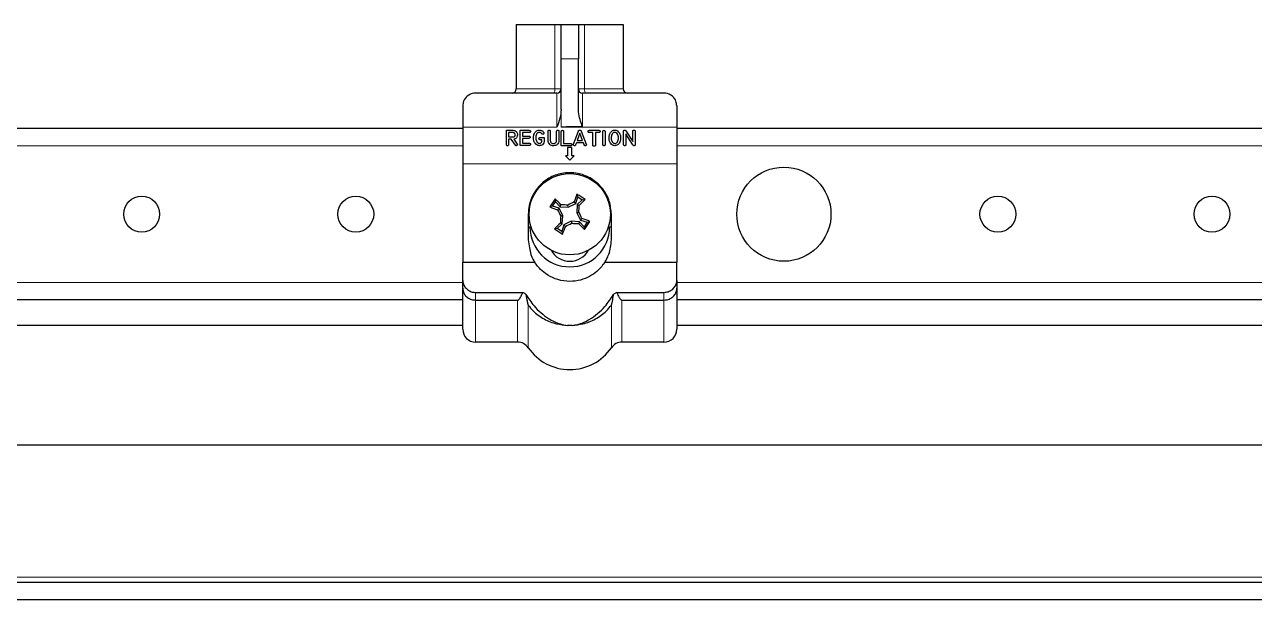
# Model space of a CAD drawing. Header units: millimetres. Extents: x -672 to 1653, y -981 to 741.
# Drawn here: x 1366.8 to 1510.5, y -864.4 to -797.3 of the extents above; entities that cross this region are included whole.
import ezdxf

# ---------------------------------------------------------------- set-up
doc = ezdxf.new("R2010")
doc.units = ezdxf.units.MM
doc.linetypes.add('SLD-Сплошная', pattern=[0])

msp = doc.modelspace()

# ---------------------------------------------------------------- linework, layer by layer
at = {"color": 7, "linetype": 'SLD-Сплошная', "lineweight": 25}
for p, q in [((1424.26, -797.26), (1424.26, -804.76)), ((1424.26, -797.26), (1428.78, -797.26)), ((1428.78, -797.26), (1429.51, -797.26)), ((1429.51, -797.26), (1431.51, -797.26)), ((1429.51, -801.26), (1429.51, -797.26)), ((1431.51, -797.26), (1431.51, -801.26)), ((1431.51, -797.26), (1432.23, -797.26)), ((1432.23, -797.26), (1436.76, -797.26)), ((1436.76, -797.26), (1436.76, -804.76)), ((1429.51, -807.2), (1429.51, -801.26)), ((1431.51, -807.2), (1431.51, -801.26)), ((1429.01, -805.26), (1419.51, -805.26)), ((1441.51, -805.26), (1432.01, -805.26)), ((1418.01, -806.76), (1418.01, -809.26)), ((1443.01, -806.76), (1443.01, -809.26)), ((1418.01, -809.41), (738.01, -809.41)), ((1418.01, -809.26), (1418.01, -813.51)), ((1423.1, -809.61), (1423.86, -809.61)), ((1423.1, -811.28), (1423.1, -809.61)), ((1423.86, -809.88), (1423.36, -809.88)), ((1423.36, -809.88), (1423.36, -810.38)), ((1424.71, -811.39), (1424.71, -809.61)), ((1424.71, -809.61), (1425.77, -809.61)), ((1425.77, -809.88), (1424.97, -809.88)), ((1424.97, -809.88), (1424.97, -810.29)), ((1427.97, -810.8), (1427.97, -809.72)), ((1428.23, -809.72), (1428.23, -810.8)), ((1428.97, -810.79), (1428.97, -809.72)), ((1429.24, -809.72), (1429.24, -810.79)), ((1429.52, -811.41), (1429.52, -809.75)), ((1429.79, -809.75), (1429.79, -811.15)), ((1430.95, -811.24), (1431.52, -809.7)), ((1431.68, -809.94), (1431.38, -810.81)), ((1432, -810.81), (1431.68, -809.94)), ((1431.84, -809.72), (1432.44, -811.24)), ((1433.19, -809.88), (1432.77, -809.88)), ((1432.78, -809.61), (1433.89, -809.61)), ((1433.19, -811.35), (1433.19, -809.88)), ((1433.9, -809.88), (1433.5, -809.88)), ((1433.5, -809.88), (1433.5, -811.35)), ((1434.37, -811.28), (1434.37, -809.75)), ((1434.63, -809.75), (1434.63, -811.28)), ((1436.79, -811.28), (1436.79, -809.72)), ((1437.89, -811.3), (1437.05, -810.04)), ((1437.05, -810.04), (1437.05, -811.27)), ((1437.06, -809.67), (1437.87, -810.91)), ((1437.87, -810.91), (1437.87, -809.73)), ((1438.13, -809.73), (1438.13, -811.28)), ((1443.01, -809.26), (1443.01, -813.51)), ((1573.01, -809.41), (1443.01, -809.41)), ((1423.36, -810.38), (1423.95, -810.38)), ((1423.65, -810.65), (1423.36, -810.65)), ((1423.36, -810.65), (1423.36, -811.28)), ((1424.15, -811.36), (1423.65, -810.65)), ((1423.96, -810.64), (1424.36, -811.22)), ((1425.77, -811.39), (1424.71, -811.39)), ((1424.97, -810.29), (1425.72, -810.29)), ((1425.72, -810.55), (1424.97, -810.55)), ((1424.97, -810.55), (1424.97, -811.12)), ((1424.97, -811.12), (1425.77, -811.12)), ((1427.04, -810.45), (1427.53, -810.45)), ((1427.24, -810.72), (1427.04, -810.72)), ((1427.53, -810.45), (1427.53, -810.75)), ((1430.59, -811.41), (1429.52, -811.41)), ((1429.79, -811.15), (1430.59, -811.15)), ((1431.29, -811.08), (1431.19, -811.32)), ((1432.1, -811.08), (1431.29, -811.08)), ((1431.38, -810.81), (1432, -810.81)), ((1432.19, -811.32), (1432.1, -811.08)), ((1430.01, -812.61), (1430.51, -813.11)), ((1430.26, -812.61), (1430.01, -812.61)), ((1430.76, -811.61), (1430.26, -811.61)), ((1430.26, -811.61), (1430.26, -812.61)), ((1430.51, -813.11), (1431.01, -812.61)), ((1430.76, -812.61), (1430.76, -811.61)), ((1431.01, -812.61), (1430.76, -812.61)), ((1418.01, -813.51), (1418.01, -825.01)), ((1443.01, -813.51), (1443.01, -825.01)), ((1431.46, -817.4), (1431.35, -817.09)), ((1428.49, -818.46), (1428.18, -818.57)), ((1428.49, -818.46), (1428.82, -817.95)), ((1429.25, -818.72), (1428.49, -818.46)), ((1428.82, -817.95), (1428.79, -817.63)), ((1428.82, -817.95), (1429.37, -818.54)), ((1429.37, -818.54), (1429.47, -818.32)), ((1429.37, -818.54), (1430.33, -818.59)), ((1430.33, -818.59), (1430.28, -818.35)), ((1430.33, -818.59), (1431.2, -818.15)), ((1431.2, -818.15), (1431.01, -817.99)), ((1431.2, -818.15), (1431.46, -817.4)), ((1431.38, -818.27), (1431.33, -819.24)), ((1431.97, -817.73), (1431.38, -818.27)), ((1431.38, -818.27), (1431.6, -818.37)), ((1431.46, -817.4), (1431.97, -817.73)), ((1431.97, -817.73), (1432.29, -817.7)), ((1425.66, -819.41), (1425.66, -822.41)), ((1429.25, -818.72), (1429.09, -818.91)), ((1429.69, -819.59), (1429.25, -818.72)), ((1429.69, -819.59), (1429.45, -819.64)), ((1429.63, -820.55), (1429.69, -819.59)), ((1431.33, -819.24), (1431.57, -819.19)), ((1431.33, -819.24), (1431.77, -820.1)), ((1431.77, -820.1), (1431.93, -819.92)), ((1431.77, -820.1), (1432.52, -820.36)), ((1435.36, -822.41), (1435.36, -819.41)), ((1425.86, -820.91), (1425.66, -820.91)), ((1429.05, -821.1), (1428.72, -821.13)), ((1429.05, -821.1), (1429.63, -820.55)), ((1429.56, -821.43), (1429.05, -821.1)), ((1429.63, -820.55), (1429.41, -820.45)), ((1429.82, -820.67), (1429.56, -821.43)), ((1429.56, -821.43), (1429.66, -821.74)), ((1430.68, -820.23), (1429.82, -820.67)), ((1429.82, -820.67), (1430, -820.83)), ((1430.68, -820.23), (1430.73, -820.47)), ((1431.65, -820.29), (1430.68, -820.23)), ((1431.65, -820.29), (1431.55, -820.51)), ((1432.19, -820.87), (1431.65, -820.29)), ((1432.52, -820.36), (1432.19, -820.87)), ((1432.19, -820.87), (1432.22, -821.2)), ((1432.52, -820.36), (1432.83, -820.26)), ((1435.36, -820.91), (1435.16, -820.91)), ((1418.01, -827.16), (1418.01, -825.01)), ((1418.01, -825.01), (1426.41, -825.01)), ((1434.6, -825.01), (1443.01, -825.01)), ((1443.01, -827.16), (1443.01, -825.01)), ((1418.01, -828.07), (1418.01, -827.16)), ((1443.01, -827.16), (1443.01, -828.07)), ((1418.01, -832.86), (1418.01, -828.07)), ((1419.51, -828.55), (1425.02, -828.55)), ((1435.99, -828.55), (1441.51, -828.55)), ((1443.01, -828.07), (1443.01, -832.86)), ((1418.01, -829.41), (738.01, -829.41)), ((1419.51, -829.44), (1424.42, -829.44)), ((1436.6, -829.44), (1441.51, -829.44)), ((1573.01, -829.41), (1443.01, -829.41)), ((1418.01, -832.41), (714.51, -832.41)), ((1596.51, -832.41), (1443.01, -832.41)), ((1424.42, -834.36), (1419.51, -834.36)), ((1441.51, -834.36), (1436.6, -834.36)), ((1596.51, -846.41), (714.51, -846.41)), ((660.81, -862.41), (1650.21, -862.41)), ((660.81, -864.41), (1650.21, -864.41))]:
    msp.add_line(p, q, dxfattribs=at)
at = {"color": 7, "linetype": 'SLD-Сплошная', "lineweight": 18}
for p, q in [((1428.78, -804.76), (1428.78, -797.26)), ((1432.23, -797.26), (1432.23, -804.76)), ((1431.51, -801.26), (1429.51, -801.26)), ((1424.26, -804.76), (1428.78, -804.76)), ((1428.78, -804.76), (1429.51, -804.76)), ((1429.01, -809.26), (1429.01, -805.26)), ((1431.51, -804.76), (1432.23, -804.76)), ((1432.01, -805.26), (1432.01, -809.19)), ((1432.23, -804.76), (1436.76, -804.76)), ((1429.51, -809.26), (1429.51, -807.2)), ((1429.01, -809.26), (1418.01, -809.26)), ((1443.01, -809.26), (1429.51, -809.26)), ((1418.01, -811.41), (738.01, -811.41)), ((1573.01, -811.41), (1443.01, -811.41)), ((1443.01, -813.51), (1418.01, -813.51)), ((1418.01, -827.41), (738.01, -827.41)), ((1419.51, -828.55), (1419.51, -829.44)), ((1441.51, -829.44), (1441.51, -828.55)), ((1573.01, -827.41), (1443.01, -827.41)), ((1419.51, -829.44), (1419.51, -834.36)), ((1424.42, -834.36), (1424.42, -829.44)), ((1425.65, -830.04), (1425.65, -835.01)), ((1435.36, -835.01), (1435.36, -830.04)), ((1436.6, -829.44), (1436.6, -834.36)), ((1441.51, -834.36), (1441.51, -829.44)), ((1546.54, -861.81), (764.48, -861.81))]:
    msp.add_line(p, q, dxfattribs=at)
at = {"color": 7, "linetype": 'SLD-Сплошная', "lineweight": 18, "flags": 128}
for points in [[(1428.78, -804.76), (1428.78, -804.86), (1428.77, -804.95), (1428.76, -805.04), (1428.74, -805.12), (1428.72, -805.18), (1428.7, -805.22), (1428.67, -805.25), (1428.65, -805.26)], [(1432.37, -805.26), (1432.34, -805.25), (1432.32, -805.22), (1432.29, -805.18), (1432.27, -805.12), (1432.25, -805.04), (1432.24, -804.95), (1432.23, -804.86), (1432.23, -804.76)]]:
    msp.add_lwpolyline(points, dxfattribs=at)
at = {"color": 7, "linetype": 'SLD-Сплошная', "lineweight": 25}
for centre, radius in [((1455.51, -819.41), 5.5), ((1430.51, -819.41), 4.75), ((1380.51, -819.41), 2.1), ((1405.51, -819.41), 2.1), ((1480.51, -819.41), 2.1), ((1505.51, -819.41), 2.1)]:
    msp.add_circle(centre, radius, dxfattribs=at)
for centre, radius, start, end in [((1423.76, -804.76), 0.5, 270, 0), ((1429.01, -804.76), 0.5, 270, 0), ((1432.01, -804.76), 0.5, 180, 270), ((1437.26, -804.76), 0.5, 180, 270), ((1495.82, -841.83), 69.05, 159.0058, 159.8057), ((1390.95, -880.13), 74.88, 56.4919, 57.3486), ((1491.23, -858.96), 74.88, 146.4919, 147.3486), ((1452.92, -754.1), 69.05, 249.0058, 249.8057), ((1379.83, -866.31), 69.05, 44.0348, 44.8347), ((1426.5, -893.87), 75.61, 87.129, 87.7468), ((1464.27, -885.89), 75.61, 116.0937, 116.7115), ((1356.05, -815.4), 75.61, 357.129, 357.7468), ((1383.61, -768.74), 69.05, 314.0348, 314.8347), ((1496.99, -785.65), 75.61, 206.0937, 206.7115), ((1504.96, -823.42), 75.61, 177.129, 177.7468), ((1364.03, -853.18), 75.61, 26.0937, 26.7115), ((1408.09, -884.72), 69.05, 69.0058, 69.8057), ((1430.51, -820.91), 4.65, 180, 0), ((1477.41, -870.09), 69.05, 134.0348, 134.8347), ((1470.06, -758.69), 74.88, 236.4919, 237.3486), ((1365.2, -797), 69.05, 339.0058, 339.8057), ((1396.74, -752.93), 75.61, 296.0937, 296.7115), ((1434.52, -744.96), 75.61, 267.129, 267.7468), ((1481.18, -772.51), 69.05, 224.0348, 224.8347), ((1369.79, -779.86), 74.88, 326.4919, 327.3486), ((1430.51, -822.41), 2.5, 209.1764, 330.8236), ((1419.51, -832.86), 1.5, 180, 270), ((1441.51, -832.86), 1.5, 270, 0), ((1424.42, -835.86), 1.5, 34.5604, 90), ((1436.6, -835.86), 1.5, 90, 145.4396), ((1430.51, -831.67), 5.9, 214.5604, 325.4396)]:
    msp.add_arc(centre, radius, start, end, dxfattribs=at)
msp.add_ellipse((16858.69, -809.26), major_axis=(15429.18, 0), ratio=0.000259, start_param=3.123591, end_param=3.141593, dxfattribs=at)
for points, knots in [([(1419.51, -805.26), (1419.5, -805.26), (1419.44, -805.26), (1419.09, -805.29), (1418.56, -805.52), (1418.09, -806.1), (1418.03, -806.57), (1418.01, -806.76)], [0, 0, 0, 0, 0.003231, 0.101221, 0.514725, 0.80586, 1, 1, 1, 1]), ([(1443.01, -806.76), (1442.98, -806.57), (1442.93, -806.1), (1442.46, -805.52), (1441.93, -805.29), (1441.58, -805.26), (1441.51, -805.26), (1441.51, -805.26)], [0, 0, 0, 0, 0.19414, 0.485275, 0.898779, 0.996769, 1, 1, 1, 1]), ([(1429.51, -807.2), (1429.47, -807.54), (1429.39, -808.24), (1429.13, -808.91), (1429.01, -809.26), (1429.01, -809.26)], [0, 0, 0, 0, 0.475461, 0.994056, 1, 1, 1, 1]), ([(1432.01, -809.19), (1432.01, -809.19), (1432, -809.19), (1432, -809.19), (1431.98, -809.17), (1431.95, -809.09), (1431.83, -808.75), (1431.61, -808.12), (1431.54, -807.53), (1431.51, -807.2)], [0, 0, 0, 0, 0.00167, 0.003889, 0.009531, 0.034361, 0.132751, 0.526214, 1, 1, 1, 1]), ([(1423.86, -809.61), (1423.93, -809.62), (1424.07, -809.63), (1424.18, -809.71), (1424.23, -809.75)], [0, 0, 0, 0, 0.559747, 1, 1, 1, 1]), ([(1424.05, -809.95), (1424.02, -809.92), (1423.96, -809.88), (1423.89, -809.88), (1423.86, -809.88)], [0, 0, 0, 0, 0.559136, 1, 1, 1, 1]), ([(1424.13, -810.14), (1424.13, -810.1), (1424.12, -810.02), (1424.07, -809.97), (1424.05, -809.95)], [0, 0, 0, 0, 0.559692, 1, 1, 1, 1]), ([(1424.23, -809.75), (1424.28, -809.81), (1424.38, -809.93), (1424.39, -810.07), (1424.39, -810.14)], [0, 0, 0, 0, 0.558947, 1, 1, 1, 1]), ([(1425.77, -809.61), (1425.79, -809.62), (1425.83, -809.62), (1425.89, -809.65), (1425.92, -809.7), (1425.92, -809.73), (1425.92, -809.75)], [0, 0, 0, 0, 0.280872, 0.559701, 0.779382, 1, 1, 1, 1]), ([(1425.92, -809.75), (1425.92, -809.77), (1425.92, -809.81), (1425.86, -809.87), (1425.8, -809.88), (1425.77, -809.88)], [0, 0, 0, 0, 0.2810527, 0.5596626, 1, 1, 1, 1]), ([(1426.26, -810.52), (1426.27, -810.38), (1426.28, -810.14), (1426.41, -809.93), (1426.46, -809.84)], [0, 0, 0, 0, 0.5603404, 1, 1, 1, 1]), ([(1426.46, -809.84), (1426.54, -809.76), (1426.67, -809.62), (1426.87, -809.6), (1426.95, -809.59)], [0, 0, 0, 0, 0.5592171, 1, 1, 1, 1]), ([(1426.94, -809.85), (1426.91, -809.86), (1426.83, -809.86), (1426.71, -809.94), (1426.55, -810.15), (1426.54, -810.37), (1426.53, -810.52)], [0, 0, 0, 0, 0.125332, 0.250695, 0.500738, 1, 1, 1, 1]), ([(1427.13, -809.9), (1427.1, -809.88), (1427.04, -809.86), (1426.97, -809.85), (1426.94, -809.85)], [0, 0, 0, 0, 0.558634, 1, 1, 1, 1]), ([(1426.95, -809.59), (1427.02, -809.59), (1427.14, -809.6), (1427.25, -809.66), (1427.3, -809.68)], [0, 0, 0, 0, 0.560514, 1, 1, 1, 1]), ([(1427.24, -810.02), (1427.22, -809.99), (1427.19, -809.95), (1427.15, -809.92), (1427.13, -809.9)], [0, 0, 0, 0, 0.560467, 1, 1, 1, 1]), ([(1427.35, -810.08), (1427.32, -810.07), (1427.28, -810.07), (1427.25, -810.03), (1427.24, -810.02)], [0, 0, 0, 0, 0.5580387, 1, 1, 1, 1]), ([(1427.3, -809.68), (1427.34, -809.71), (1427.4, -809.77), (1427.45, -809.84), (1427.47, -809.87)], [0, 0, 0, 0, 0.559542, 1, 1, 1, 1]), ([(1427.5, -809.95), (1427.5, -809.97), (1427.49, -810.01), (1427.44, -810.05), (1427.39, -810.07), (1427.36, -810.08), (1427.35, -810.08)], [0, 0, 0, 0, 0.2777088, 0.5582085, 0.77892, 1, 1, 1, 1]), ([(1427.47, -809.87), (1427.48, -809.88), (1427.49, -809.91), (1427.5, -809.94), (1427.5, -809.95)], [0, 0, 0, 0, 0.560691, 1, 1, 1, 1]), ([(1427.97, -809.72), (1427.97, -809.71), (1427.97, -809.67), (1428, -809.62), (1428.04, -809.59), (1428.07, -809.59), (1428.09, -809.59)], [0, 0, 0, 0, 0.280849, 0.55949, 0.779158, 1, 1, 1, 1]), ([(1428.09, -809.59), (1428.11, -809.59), (1428.15, -809.59), (1428.2, -809.62), (1428.23, -809.67), (1428.23, -809.71), (1428.23, -809.72)], [0, 0, 0, 0, 0.28091, 0.559174, 0.779166, 1, 1, 1, 1]), ([(1428.97, -809.72), (1428.97, -809.71), (1428.98, -809.67), (1429, -809.62), (1429.05, -809.59), (1429.08, -809.59), (1429.09, -809.59)], [0, 0, 0, 0, 0.2809, 0.559498, 0.779148, 1, 1, 1, 1]), ([(1429.09, -809.59), (1429.12, -809.59), (1429.16, -809.59), (1429.21, -809.62), (1429.23, -809.68), (1429.24, -809.71), (1429.24, -809.72)], [0, 0, 0, 0, 0.280888, 0.559023, 0.779155, 1, 1, 1, 1]), ([(1429.52, -809.75), (1429.53, -809.73), (1429.53, -809.69), (1429.55, -809.64), (1429.6, -809.62), (1429.63, -809.62), (1429.65, -809.61)], [0, 0, 0, 0, 0.280912, 0.559405, 0.779108, 1, 1, 1, 1]), ([(1429.65, -809.61), (1429.67, -809.62), (1429.71, -809.62), (1429.76, -809.65), (1429.79, -809.7), (1429.79, -809.73), (1429.79, -809.75)], [0, 0, 0, 0, 0.280813, 0.559099, 0.77917, 1, 1, 1, 1]), ([(1431.52, -809.7), (1431.53, -809.68), (1431.54, -809.65), (1431.59, -809.6), (1431.64, -809.59), (1431.67, -809.59)], [0, 0, 0, 0, 0.281465, 0.561772, 1, 1, 1, 1]), ([(1431.67, -809.59), (1431.69, -809.59), (1431.74, -809.59), (1431.81, -809.63), (1431.83, -809.69), (1431.84, -809.72)], [0, 0, 0, 0, 0.281226, 0.561522, 1, 1, 1, 1]), ([(1432.64, -809.75), (1432.64, -809.73), (1432.64, -809.69), (1432.68, -809.64), (1432.73, -809.62), (1432.76, -809.62), (1432.78, -809.61)], [0, 0, 0, 0, 0.280713, 0.558701, 0.779045, 1, 1, 1, 1]), ([(1432.77, -809.88), (1432.75, -809.88), (1432.71, -809.87), (1432.66, -809.84), (1432.64, -809.79), (1432.64, -809.76), (1432.64, -809.75)], [0, 0, 0, 0, 0.28076, 0.558821, 0.778915, 1, 1, 1, 1]), ([(1433.89, -809.61), (1433.92, -809.62), (1433.96, -809.62), (1434.02, -809.64), (1434.05, -809.69), (1434.05, -809.73), (1434.05, -809.75)], [0, 0, 0, 0, 0.280951, 0.559967, 0.779431, 1, 1, 1, 1]), ([(1434.05, -809.75), (1434.05, -809.77), (1434.05, -809.81), (1433.99, -809.87), (1433.93, -809.88), (1433.9, -809.88)], [0, 0, 0, 0, 0.281019, 0.559679, 1, 1, 1, 1]), ([(1434.37, -809.75), (1434.37, -809.73), (1434.37, -809.69), (1434.4, -809.64), (1434.44, -809.62), (1434.47, -809.62), (1434.49, -809.61)], [0, 0, 0, 0, 0.280828, 0.559417, 0.779393, 1, 1, 1, 1]), ([(1434.49, -809.61), (1434.51, -809.62), (1434.55, -809.62), (1434.6, -809.65), (1434.63, -809.7), (1434.63, -809.73), (1434.63, -809.75)], [0, 0, 0, 0, 0.280765, 0.559178, 0.779175, 1, 1, 1, 1]), ([(1435.09, -810.51), (1435.09, -810.39), (1435.11, -810.16), (1435.21, -809.97), (1435.26, -809.88)], [0, 0, 0, 0, 0.559914, 1, 1, 1, 1]), ([(1435.26, -809.88), (1435.32, -809.79), (1435.45, -809.63), (1435.65, -809.6), (1435.73, -809.59)], [0, 0, 0, 0, 0.560137, 1, 1, 1, 1]), ([(1435.45, -810.06), (1435.41, -810.14), (1435.35, -810.28), (1435.35, -810.44), (1435.35, -810.51)], [0, 0, 0, 0, 0.559075, 1, 1, 1, 1]), ([(1435.73, -809.85), (1435.7, -809.86), (1435.63, -809.87), (1435.52, -809.94), (1435.48, -810.01), (1435.45, -810.06)], [0, 0, 0, 0, 0.279832, 0.559843, 1, 1, 1, 1]), ([(1435.73, -809.59), (1435.79, -809.59), (1435.91, -809.6), (1436.11, -809.69), (1436.21, -809.81), (1436.27, -809.88)], [0, 0, 0, 0, 0.280496, 0.560765, 1, 1, 1, 1]), ([(1436.07, -810.06), (1436.03, -809.99), (1435.94, -809.88), (1435.8, -809.86), (1435.73, -809.85)], [0, 0, 0, 0, 0.559596, 1, 1, 1, 1]), ([(1436.19, -810.51), (1436.18, -810.42), (1436.18, -810.26), (1436.11, -810.12), (1436.07, -810.06)], [0, 0, 0, 0, 0.560046, 1, 1, 1, 1]), ([(1436.27, -809.88), (1436.33, -809.99), (1436.43, -810.19), (1436.45, -810.41), (1436.45, -810.51)], [0, 0, 0, 0, 0.559312, 1, 1, 1, 1]), ([(1436.79, -809.72), (1436.79, -809.7), (1436.79, -809.66), (1436.82, -809.61), (1436.86, -809.59), (1436.89, -809.59), (1436.91, -809.59)], [0, 0, 0, 0, 0.280941, 0.559114, 0.779089, 1, 1, 1, 1]), ([(1436.91, -809.59), (1436.92, -809.59), (1436.96, -809.59), (1437.01, -809.62), (1437.04, -809.65), (1437.06, -809.67)], [0, 0, 0, 0, 0.280638, 0.560877, 1, 1, 1, 1]), ([(1437.87, -809.73), (1437.87, -809.71), (1437.87, -809.67), (1437.89, -809.62), (1437.94, -809.59), (1437.97, -809.59), (1437.99, -809.59)], [0, 0, 0, 0, 0.280888, 0.559482, 0.77927, 1, 1, 1, 1]), ([(1437.99, -809.59), (1438.01, -809.59), (1438.05, -809.59), (1438.1, -809.63), (1438.13, -809.68), (1438.13, -809.71), (1438.13, -809.73)], [0, 0, 0, 0, 0.280836, 0.55925, 0.779182, 1, 1, 1, 1]), ([(1423.22, -811.41), (1423.2, -811.41), (1423.16, -811.41), (1423.12, -811.37), (1423.1, -811.32), (1423.1, -811.29), (1423.1, -811.28)], [0, 0, 0, 0, 0.280437, 0.558281, 0.778899, 1, 1, 1, 1]), ([(1423.36, -811.28), (1423.36, -811.3), (1423.36, -811.34), (1423.32, -811.39), (1423.27, -811.41), (1423.24, -811.41), (1423.22, -811.41)], [0, 0, 0, 0, 0.2804979, 0.5583245, 0.7788676, 1, 1, 1, 1]), ([(1423.95, -810.38), (1423.97, -810.38), (1424.01, -810.37), (1424.04, -810.35), (1424.05, -810.33)], [0, 0, 0, 0, 0.558174, 1, 1, 1, 1]), ([(1424.2, -810.55), (1424.16, -810.58), (1424.08, -810.63), (1424, -810.64), (1423.96, -810.64)], [0, 0, 0, 0, 0.56031, 1, 1, 1, 1]), ([(1424.05, -810.33), (1424.07, -810.32), (1424.1, -810.29), (1424.13, -810.22), (1424.13, -810.17), (1424.13, -810.14)], [0, 0, 0, 0, 0.279917, 0.56006, 1, 1, 1, 1]), ([(1424.24, -811.41), (1424.23, -811.41), (1424.21, -811.41), (1424.17, -811.39), (1424.16, -811.37), (1424.15, -811.36)], [0, 0, 0, 0, 0.2802197, 0.5613047, 1, 1, 1, 1]), ([(1424.39, -810.14), (1424.39, -810.23), (1424.37, -810.39), (1424.25, -810.51), (1424.2, -810.55)], [0, 0, 0, 0, 0.559457, 1, 1, 1, 1]), ([(1424.39, -811.28), (1424.39, -811.3), (1424.38, -811.34), (1424.34, -811.38), (1424.29, -811.41), (1424.26, -811.41), (1424.24, -811.41)], [0, 0, 0, 0, 0.278138, 0.558544, 0.779161, 1, 1, 1, 1]), ([(1424.36, -811.22), (1424.37, -811.23), (1424.39, -811.25), (1424.39, -811.27), (1424.39, -811.28)], [0, 0, 0, 0, 0.5610793, 1, 1, 1, 1]), ([(1425.72, -810.29), (1425.74, -810.29), (1425.78, -810.29), (1425.84, -810.32), (1425.87, -810.37), (1425.87, -810.4), (1425.87, -810.42)], [0, 0, 0, 0, 0.280945, 0.559897, 0.779525, 1, 1, 1, 1]), ([(1425.87, -810.42), (1425.87, -810.44), (1425.87, -810.48), (1425.81, -810.54), (1425.75, -810.55), (1425.72, -810.55)], [0, 0, 0, 0, 0.2810994, 0.5597683, 1, 1, 1, 1]), ([(1425.77, -811.12), (1425.79, -811.13), (1425.83, -811.13), (1425.89, -811.16), (1425.92, -811.21), (1425.92, -811.24), (1425.92, -811.26)], [0, 0, 0, 0, 0.280912, 0.559714, 0.779499, 1, 1, 1, 1]), ([(1425.92, -811.26), (1425.92, -811.28), (1425.92, -811.32), (1425.86, -811.38), (1425.8, -811.39), (1425.77, -811.39)], [0, 0, 0, 0, 0.2812138, 0.5599009, 1, 1, 1, 1]), ([(1426.45, -811.12), (1426.39, -811.02), (1426.28, -810.83), (1426.27, -810.61), (1426.26, -810.52)], [0, 0, 0, 0, 0.559347, 1, 1, 1, 1]), ([(1426.98, -811.41), (1426.92, -811.41), (1426.81, -811.4), (1426.61, -811.31), (1426.51, -811.19), (1426.45, -811.12)], [0, 0, 0, 0, 0.280314, 0.560507, 1, 1, 1, 1]), ([(1426.53, -810.52), (1426.53, -810.6), (1426.54, -810.75), (1426.62, -810.89), (1426.65, -810.94)], [0, 0, 0, 0, 0.5599802, 1, 1, 1, 1]), ([(1426.65, -810.94), (1426.69, -811.01), (1426.78, -811.12), (1426.91, -811.14), (1426.97, -811.15)], [0, 0, 0, 0, 0.560858, 1, 1, 1, 1]), ([(1426.91, -810.59), (1426.91, -810.57), (1426.91, -810.53), (1426.95, -810.48), (1427, -810.46), (1427.03, -810.45), (1427.04, -810.45)], [0, 0, 0, 0, 0.280637, 0.55889, 0.779144, 1, 1, 1, 1]), ([(1427.04, -810.72), (1427.02, -810.72), (1426.98, -810.71), (1426.93, -810.68), (1426.91, -810.63), (1426.91, -810.6), (1426.91, -810.59)], [0, 0, 0, 0, 0.280664, 0.558735, 0.779002, 1, 1, 1, 1]), ([(1426.97, -811.15), (1427, -811.15), (1427.06, -811.14), (1427.16, -811.09), (1427.19, -811.02), (1427.21, -810.98)], [0, 0, 0, 0, 0.281265, 0.561609, 1, 1, 1, 1]), ([(1427.33, -811.29), (1427.27, -811.33), (1427.16, -811.4), (1427.04, -811.41), (1426.98, -811.41)], [0, 0, 0, 0, 0.558998, 1, 1, 1, 1]), ([(1427.21, -810.98), (1427.22, -810.93), (1427.24, -810.85), (1427.24, -810.76), (1427.24, -810.72)], [0, 0, 0, 0, 0.559597, 1, 1, 1, 1]), ([(1427.53, -810.75), (1427.53, -810.86), (1427.52, -811.07), (1427.38, -811.22), (1427.33, -811.29)], [0, 0, 0, 0, 0.560493, 1, 1, 1, 1]), ([(1428.18, -811.28), (1428.11, -811.2), (1427.99, -811.07), (1427.97, -810.88), (1427.97, -810.8)], [0, 0, 0, 0, 0.558332, 1, 1, 1, 1]), ([(1428.62, -811.41), (1428.53, -811.41), (1428.37, -811.41), (1428.24, -811.32), (1428.18, -811.28)], [0, 0, 0, 0, 0.55925, 1, 1, 1, 1]), ([(1428.23, -810.8), (1428.23, -810.86), (1428.24, -810.97), (1428.32, -811.04), (1428.35, -811.07)], [0, 0, 0, 0, 0.5603128, 1, 1, 1, 1]), ([(1428.35, -811.07), (1428.39, -811.1), (1428.47, -811.15), (1428.56, -811.15), (1428.6, -811.15)], [0, 0, 0, 0, 0.559441, 1, 1, 1, 1]), ([(1428.6, -811.15), (1428.66, -811.14), (1428.77, -811.13), (1428.9, -811.05), (1428.97, -810.92), (1428.97, -810.83), (1428.97, -810.79)], [0, 0, 0, 0, 0.280935, 0.559487, 0.779245, 1, 1, 1, 1]), ([(1429.24, -810.79), (1429.23, -810.88), (1429.22, -811.07), (1429.06, -811.28), (1428.84, -811.39), (1428.7, -811.4), (1428.62, -811.41)], [0, 0, 0, 0, 0.280416, 0.558636, 0.778958, 1, 1, 1, 1]), ([(1430.59, -811.15), (1430.61, -811.15), (1430.65, -811.15), (1430.71, -811.18), (1430.74, -811.23), (1430.74, -811.26), (1430.74, -811.28)], [0, 0, 0, 0, 0.280855, 0.559718, 0.779518, 1, 1, 1, 1]), ([(1430.74, -811.28), (1430.74, -811.3), (1430.74, -811.34), (1430.68, -811.41), (1430.62, -811.41), (1430.59, -811.41)], [0, 0, 0, 0, 0.2812663, 0.5600784, 1, 1, 1, 1]), ([(1430.94, -811.29), (1430.94, -811.28), (1430.94, -811.26), (1430.95, -811.24), (1430.95, -811.24)], [0, 0, 0, 0, 0.559504, 1, 1, 1, 1]), ([(1431.06, -811.41), (1431.04, -811.41), (1431.01, -811.41), (1430.97, -811.37), (1430.94, -811.33), (1430.94, -811.3), (1430.94, -811.29)], [0, 0, 0, 0, 0.2795786, 0.5591942, 0.7795822, 1, 1, 1, 1]), ([(1431.19, -811.32), (1431.19, -811.34), (1431.18, -811.37), (1431.13, -811.41), (1431.09, -811.41), (1431.06, -811.41)], [0, 0, 0, 0, 0.28077, 0.560807, 1, 1, 1, 1]), ([(1432.3, -811.41), (1432.29, -811.41), (1432.26, -811.41), (1432.21, -811.38), (1432.2, -811.34), (1432.19, -811.32)], [0, 0, 0, 0, 0.280695, 0.560335, 1, 1, 1, 1]), ([(1432.45, -811.29), (1432.45, -811.31), (1432.44, -811.35), (1432.4, -811.39), (1432.35, -811.41), (1432.32, -811.41), (1432.3, -811.41)], [0, 0, 0, 0, 0.278517, 0.558613, 0.779333, 1, 1, 1, 1]), ([(1432.44, -811.24), (1432.44, -811.25), (1432.45, -811.26), (1432.45, -811.28), (1432.45, -811.29)], [0, 0, 0, 0, 0.560081, 1, 1, 1, 1]), ([(1433.34, -811.48), (1433.31, -811.48), (1433.27, -811.48), (1433.22, -811.45), (1433.19, -811.4), (1433.19, -811.36), (1433.19, -811.35)], [0, 0, 0, 0, 0.2808221, 0.5590594, 0.7790938, 1, 1, 1, 1]), ([(1433.5, -811.35), (1433.5, -811.37), (1433.5, -811.42), (1433.43, -811.48), (1433.37, -811.48), (1433.34, -811.48)], [0, 0, 0, 0, 0.280801, 0.559621, 1, 1, 1, 1]), ([(1434.49, -811.41), (1434.47, -811.41), (1434.43, -811.41), (1434.38, -811.37), (1434.37, -811.32), (1434.37, -811.29), (1434.37, -811.28)], [0, 0, 0, 0, 0.280437, 0.558281, 0.778899, 1, 1, 1, 1]), ([(1434.63, -811.28), (1434.63, -811.3), (1434.63, -811.34), (1434.59, -811.39), (1434.54, -811.41), (1434.5, -811.41), (1434.49, -811.41)], [0, 0, 0, 0, 0.280518, 0.5583, 0.778735, 1, 1, 1, 1]), ([(1435.27, -811.13), (1435.21, -811.02), (1435.1, -810.83), (1435.09, -810.61), (1435.09, -810.51)], [0, 0, 0, 0, 0.559149, 1, 1, 1, 1]), ([(1435.76, -811.41), (1435.71, -811.41), (1435.59, -811.4), (1435.41, -811.31), (1435.32, -811.2), (1435.27, -811.13)], [0, 0, 0, 0, 0.280367, 0.560574, 1, 1, 1, 1]), ([(1435.35, -810.51), (1435.35, -810.6), (1435.36, -810.75), (1435.43, -810.89), (1435.46, -810.95)], [0, 0, 0, 0, 0.560273, 1, 1, 1, 1]), ([(1435.46, -810.95), (1435.5, -811.01), (1435.58, -811.12), (1435.71, -811.14), (1435.76, -811.15)], [0, 0, 0, 0, 0.560567, 1, 1, 1, 1]), ([(1435.76, -811.15), (1435.8, -811.15), (1435.87, -811.14), (1435.99, -811.08), (1436.05, -811), (1436.08, -810.95)], [0, 0, 0, 0, 0.2804348, 0.5606046, 1, 1, 1, 1]), ([(1436.28, -811.13), (1436.2, -811.22), (1436.06, -811.38), (1435.85, -811.4), (1435.76, -811.41)], [0, 0, 0, 0, 0.559137, 1, 1, 1, 1]), ([(1436.08, -810.95), (1436.12, -810.87), (1436.18, -810.73), (1436.19, -810.58), (1436.19, -810.51)], [0, 0, 0, 0, 0.559133, 1, 1, 1, 1]), ([(1436.45, -810.51), (1436.44, -810.63), (1436.43, -810.85), (1436.32, -811.05), (1436.28, -811.13)], [0, 0, 0, 0, 0.559865, 1, 1, 1, 1]), ([(1436.91, -811.41), (1436.89, -811.41), (1436.85, -811.41), (1436.79, -811.36), (1436.79, -811.31), (1436.79, -811.28)], [0, 0, 0, 0, 0.281503, 0.560294, 1, 1, 1, 1]), ([(1437.05, -811.27), (1437.05, -811.3), (1437.05, -811.34), (1437.01, -811.39), (1436.96, -811.41), (1436.92, -811.41), (1436.91, -811.41)], [0, 0, 0, 0, 0.280569, 0.558477, 0.77887, 1, 1, 1, 1]), ([(1438.01, -811.41), (1437.99, -811.41), (1437.96, -811.4), (1437.92, -811.36), (1437.9, -811.33), (1437.89, -811.3)], [0, 0, 0, 0, 0.278585, 0.558866, 1, 1, 1, 1]), ([(1438.13, -811.28), (1438.13, -811.3), (1438.13, -811.34), (1438.1, -811.39), (1438.05, -811.41), (1438.02, -811.41), (1438.01, -811.41)], [0, 0, 0, 0, 0.2809531, 0.5593907, 0.7790729, 1, 1, 1, 1]), ([(1435.36, -819.41), (1435.31, -818.91), (1435.23, -817.9), (1434.45, -816.44), (1433.26, -815.32), (1431.8, -814.65), (1430.18, -814.48), (1428.58, -814.86), (1427.2, -815.74), (1426.22, -816.99), (1425.72, -818.28), (1425.68, -819.07), (1425.66, -819.41)], [0, 0, 0, 0, 0.108524, 0.217459, 0.318088, 0.417791, 0.519828, 0.622975, 0.725929, 0.827131, 0.926323, 1, 1, 1, 1]), ([(1425.66, -822.41), (1425.74, -823.04), (1425.91, -824.31), (1426.38, -824.95), (1426.41, -825), (1426.41, -825.01)], [0, 0, 0, 0, 0.417668, 0.852903, 1, 1, 1, 1]), ([(1434.6, -825.01), (1434.65, -824.94), (1434.76, -824.77), (1435.28, -823.69), (1435.34, -822.71), (1435.36, -822.41)], [0, 0, 0, 0, 0.378823, 0.812228, 1, 1, 1, 1]), ([(1434.6, -825.01), (1434.58, -825.05), (1434.54, -825.11), (1434.18, -825.62), (1433.53, -826.25), (1432.6, -826.84), (1431.45, -827.23), (1430.12, -827.31), (1428.77, -827.01), (1427.65, -826.39), (1426.92, -825.71), (1426.53, -825.21), (1426.42, -825.03), (1426.42, -825.02), (1426.41, -825.01)], [0, 0, 0, 0, 0.088505, 0.177138, 0.262858, 0.344694, 0.430485, 0.525193, 0.625645, 0.723911, 0.812494, 0.894483, 0.978997, 1, 1, 1, 1]), ([(1418.01, -827.16), (1418.02, -827.3), (1418.05, -827.58), (1418.29, -827.99), (1418.65, -828.32), (1419.08, -828.52), (1419.38, -828.54), (1419.51, -828.55)], [0, 0, 0, 0, 0.205683, 0.411346, 0.618649, 0.832339, 1, 1, 1, 1]), ([(1441.51, -828.55), (1441.67, -828.53), (1442.01, -828.5), (1442.46, -828.25), (1442.8, -827.89), (1442.98, -827.5), (1443, -827.26), (1443.01, -827.16)], [0, 0, 0, 0, 0.2129, 0.425707, 0.640613, 0.853382, 1, 1, 1, 1]), ([(1418.01, -828.07), (1418.01, -828.08), (1418.01, -828.18), (1418.04, -828.44), (1418.21, -828.81), (1418.55, -829.16), (1419, -829.4), (1419.34, -829.43), (1419.51, -829.44)], [0, 0, 0, 0, 0.017854, 0.141405, 0.356083, 0.570731, 0.785365, 1, 1, 1, 1]), ([(1424.42, -829.44), (1424.42, -829.44), (1424.44, -829.44), (1424.47, -829.44), (1424.54, -829.4), (1424.67, -829.25), (1424.83, -828.96), (1424.96, -828.7), (1425.02, -828.55)], [0, 0, 0, 0, 0.0083828, 0.0191253, 0.04457, 0.140638, 0.5211714, 1, 1, 1, 1]), ([(1425.39, -828.79), (1425.37, -828.77), (1425.26, -828.68), (1425.13, -828.61), (1425.02, -828.55)], [0, 0, 0, 0, 0.161974, 1, 1, 1, 1]), ([(1435.99, -828.55), (1435.89, -828.6), (1435.76, -828.67), (1435.65, -828.77), (1435.62, -828.79)], [0, 0, 0, 0, 0.7894027, 1, 1, 1, 1]), ([(1435.99, -828.55), (1436.02, -828.61), (1436.08, -828.75), (1436.18, -828.95), (1436.27, -829.12), (1436.34, -829.23), (1436.4, -829.31), (1436.44, -829.36), (1436.48, -829.39), (1436.51, -829.42), (1436.54, -829.43), (1436.56, -829.44), (1436.58, -829.44), (1436.59, -829.44), (1436.6, -829.44)], [0, 0, 0, 0, 0.193858, 0.459768, 0.637307, 0.756, 0.835565, 0.889145, 0.925488, 0.950425, 0.97632, 0.986721, 0.99531, 1, 1, 1, 1]), ([(1441.51, -829.44), (1441.68, -829.43), (1442.01, -829.4), (1442.46, -829.16), (1442.8, -828.81), (1442.97, -828.44), (1443.01, -828.18), (1443.01, -828.08), (1443.01, -828.07)], [0, 0, 0, 0, 0.214635, 0.429269, 0.643917, 0.858595, 0.982146, 1, 1, 1, 1]), ([(1425.39, -828.79), (1425.42, -828.94), (1425.46, -829.21), (1425.53, -829.56), (1425.57, -829.8), (1425.62, -829.96), (1425.65, -830.04)], [0, 0, 0, 0, 0.383006, 0.690448, 0.847653, 1, 1, 1, 1]), ([(1425.39, -828.79), (1425.69, -829.24), (1426.41, -830.34), (1427.8, -831.52), (1429.15, -832.23), (1429.96, -832.35), (1430.25, -832.4)], [0, 0, 0, 0, 0.255351, 0.615516, 0.86211, 1, 1, 1, 1]), ([(1425.65, -830.04), (1425.84, -830.27), (1426.35, -830.9), (1427.46, -831.69), (1428.86, -832.26), (1429.82, -832.35), (1430.25, -832.4)], [0, 0, 0, 0, 0.169618, 0.470039, 0.762685, 1, 1, 1, 1]), ([(1430.77, -832.4), (1430.98, -832.37), (1431.7, -832.28), (1433.07, -831.63), (1434.53, -830.44), (1435.3, -829.27), (1435.62, -828.79)], [0, 0, 0, 0, 0.101651, 0.345128, 0.729048, 1, 1, 1, 1]), ([(1430.77, -832.4), (1431.19, -832.35), (1432.15, -832.26), (1433.55, -831.69), (1434.66, -830.9), (1435.18, -830.27), (1435.36, -830.04)], [0, 0, 0, 0, 0.2373508, 0.5299542, 0.8303306, 1, 1, 1, 1]), ([(1435.36, -830.04), (1435.36, -830.04), (1435.37, -830.04), (1435.37, -830.02), (1435.39, -829.99), (1435.42, -829.9), (1435.49, -829.57), (1435.55, -829.2), (1435.61, -828.88), (1435.62, -828.79)], [0, 0, 0, 0, 0.003748, 0.008698, 0.018275, 0.054741, 0.199177, 0.774578, 1, 1, 1, 1]), ([(1430.77, -832.4), (1430.67, -832.4), (1430.49, -832.41), (1430.32, -832.4), (1430.24, -832.4)], [0, 0, 0, 0, 0.558993, 1, 1, 1, 1])]:
    msp.add_open_spline(points, degree=3, knots=knots, dxfattribs=at)

doc.saveas('drawing.dxf')
